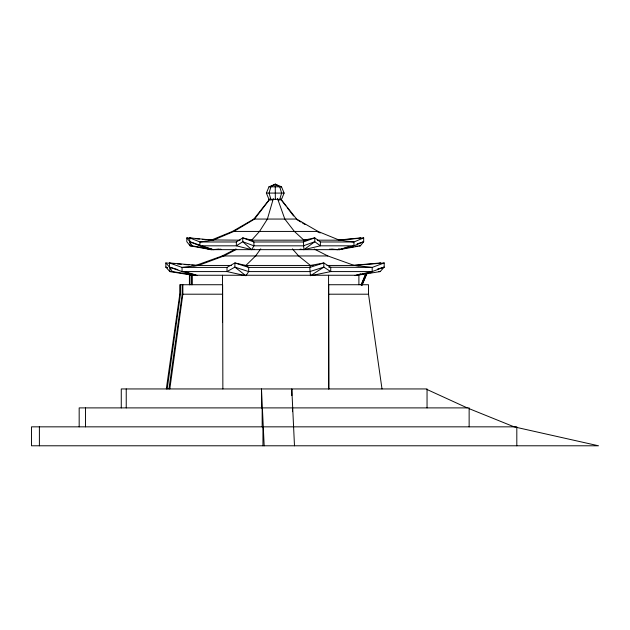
<?xml version="1.0" encoding="UTF-8"?>
<svg xmlns="http://www.w3.org/2000/svg" width="630" height="630" viewBox="0 0 630 630"><rect width="100%" height="100%" fill="white"/><g stroke="black" fill="none" stroke-linecap="round" stroke-linejoin="round"><path stroke-width="0.94" d="M275.349 199.348L275.247 184.212L268.978 186.811L266.38 193.079L268.978 199.348L270.766 200.088M169.816 388.946L182.857 294.202L182.857 284.728M167.186 388.946L180.448 294.202L180.448 284.728M168.942 388.946L182.204 294.202L182.204 284.728M166.312 388.946L179.786 294.202L179.786 284.728L222.642 284.728L222.862 388.946M273.349 198.6L267.388 219.059L259.521 231.43L251.661 240.18L242.747 237.88L236.352 241.983L199.946 241.983L189.732 237.88L189.732 241.715L192.095 245.818L213.184 249.653L220.949 249.173M310.448 265.45L309.763 267.411L310.448 275.751L323.836 267.128L323.836 262.954L310.448 265.45L298.636 255.953L292.422 248.882M361.1 284.941L365.873 273.365M361.336 284.941L366.109 273.365L366.825 273.656L362.053 285.232M361.817 285.232L366.825 273.656M279.728 200.088L281.516 199.348L284.114 193.079L281.516 186.811L275.247 184.212L271.491 186.378M260.741 248.842L255.599 255.953L245.897 265.45L234.888 262.954L226.997 267.411L182.054 267.411L169.446 262.954L169.446 267.128L172.352 271.585L197.434 275.593M269.931 199.025L254.559 219.059L233.872 231.43L213.184 240.18L199.946 241.983L199.946 245.818L213.184 249.653L202.364 245.991M209.16 240.337L211.074 240.18L232.462 231.43L253.858 219.059L269.136 199.797M192.638 238.431L186.819 237.88L186.819 241.715L190.087 245.818L211.074 249.653L339.42 249.653L360.407 245.818L363.675 241.715L363.675 237.88L339.42 240.18L317.37 240.18M355.202 275.593L380.15 271.585L384.19 267.128L384.19 262.954L354.249 265.45L326.994 265.45M278.247 200.214L279.752 199.348L281.618 193.079L279.752 186.811L275.247 184.212L270.884 186.811L269.081 193.079L270.884 199.348L272.341 200.214M236.707 249.236L223.941 255.953L198.403 265.45L182.054 267.411L182.054 271.585L197.489 275.523M191.922 265.135L195.788 265.45L222.193 255.953L235.825 249.023M363.675 237.88L353.95 241.983L320.379 241.983L314.795 237.88L303.943 240.18L294.383 231.43L284.815 219.059L277.476 198.387M359.053 238.557L360.762 237.88L338.286 240.077M384.19 262.954L372.18 267.411L328.805 267.23M378.787 263.592L380.583 262.954L352.595 265.372M339.113 249.047L337.31 249.653L329.545 249.173M331.648 249.189L339.42 249.653L348.752 246.598M357.147 243.849L363.675 241.715L353.95 245.818L339.42 249.653M339.074 249.141L337.31 249.653L340.184 249.133M357.052 274.94L360.793 273.861M377.638 269.01L384.19 267.128L372.18 271.585L355.186 275.53M311.37 275.562L330.734 271.585L372.18 271.585L372.18 267.411L354.249 265.45L327.836 255.953L314.205 249.023M344.98 248.259L346.894 247.913M348.815 247.559L353.611 246.692M355.525 246.338L357.446 245.991M254.489 249.196L251.661 249.653L236.352 245.818L199.946 245.818L189.732 241.715L199.655 245.078M358.383 274.672L360.313 274.357M362.242 274.05L364.171 273.743M366.101 273.436L368.03 273.129M369.96 272.814L371.889 272.507M209.349 240.502L213.184 240.18L189.732 237.88M193.575 265.821L198.403 265.45L169.446 262.954M206.53 248.456L211.074 249.653L218.846 249.189M268.978 186.811L281.516 186.811M266.38 193.079L284.114 193.079M268.978 199.348L281.516 199.348M253.858 219.059L296.635 219.059L318.032 231.43L339.42 240.18L353.95 241.983L353.95 245.818L320.379 245.818L303.943 249.653L300.124 249.141M232.462 231.43L318.032 231.43M240.117 240.18L208.16 239.904M249.732 240.18L306.826 240.18M192.095 245.818L190.087 245.818L190.087 241.983L186.819 237.88L188.59 238.62M359.068 245.818L360.407 245.818M222.193 255.953L327.836 255.953M195.788 265.45L231.352 265.45M243.952 265.45L313.37 265.45M172.352 271.585L169.88 271.585L165.847 267.128L165.847 262.954L174.534 263.679M378.504 271.585L380.15 271.585M328.577 284.728L368.518 284.728L368.518 294.202L382 388.946M179.786 294.202L180.448 294.202M182.204 294.202L222.642 294.202M328.734 284.728L328.734 294.202L368.518 294.202M354.249 265.45L359.045 265.821M177.432 263.923L181.298 264.246M184.196 264.49L189.024 264.891M339.42 240.18L343.24 240.502M195.552 238.707L199.427 239.069M202.34 239.353L206.223 239.715M305.881 240.392L303.943 240.18L303.392 241.983L303.943 249.653L314.795 241.715L314.795 237.88L303.392 241.983L253.914 241.983L242.747 237.88L242.747 241.715L251.661 249.653L253.914 245.818L253.914 241.983L251.661 240.18M193.867 275.444L169.88 271.585L169.88 267.411L165.847 262.954M244.952 275.538L226.997 271.585L182.054 271.585L169.446 267.128L177.849 269.632M167.714 267.663L165.847 267.128L167.556 267.766M185.322 271.853L195.599 274.916M207.341 248.433L211.074 249.653M469.019 408.618L514.119 426.841L598.5 445.788L31.5 445.788L31.5 426.841L516.813 426.841L516.813 445.788M317.52 231.809L320.221 232.95M426.691 389.348L467.216 407.894M275.247 184.212L278.877 186.378M296.761 219.555L300.896 222.028M302.55 223.02L305.038 224.5M245.897 265.45L248.685 267.411L309.763 267.411L323.836 262.954L330.734 267.411L330.734 271.585L323.836 267.128L309.763 271.585L248.685 271.585L234.888 267.128L226.997 271.585L226.997 267.411M280.752 199.025L296.635 219.059M281.161 199.797L285.886 205.963M287.067 207.506L293.572 215.98M294.486 445.788L291.8 388.946L291.8 395.577M261.481 407.894L261.481 388.946L264.175 445.788M328.734 294.202L328.954 388.946M469.137 426.841L469.137 407.894L79.175 407.894L79.175 426.841M427.045 407.894L427.045 388.946L121.267 388.946L121.267 407.894M358.895 284.728L358.895 275.255L189.417 275.255L189.417 284.728M328.577 275.255L328.577 388.946M320.379 241.983L320.379 245.818L314.795 241.715L303.392 245.818L253.914 245.818L242.747 241.715L236.352 245.818L236.352 241.983M292.477 407.894L292.477 411.681M262.946 426.841L262.946 445.788M262.167 407.894L262.167 426.841M222.484 275.255L222.484 322.087M192.174 275.255L192.174 284.728M191.67 275.255L191.67 284.728M189.921 275.255L189.921 284.728M126.236 388.946L126.236 407.894M85.515 407.894L85.515 426.841M39.391 426.841L39.391 445.788M248.685 271.585L245.897 275.751L234.888 267.128L234.888 262.954L248.685 267.411L248.685 271.585"/></g></svg>
